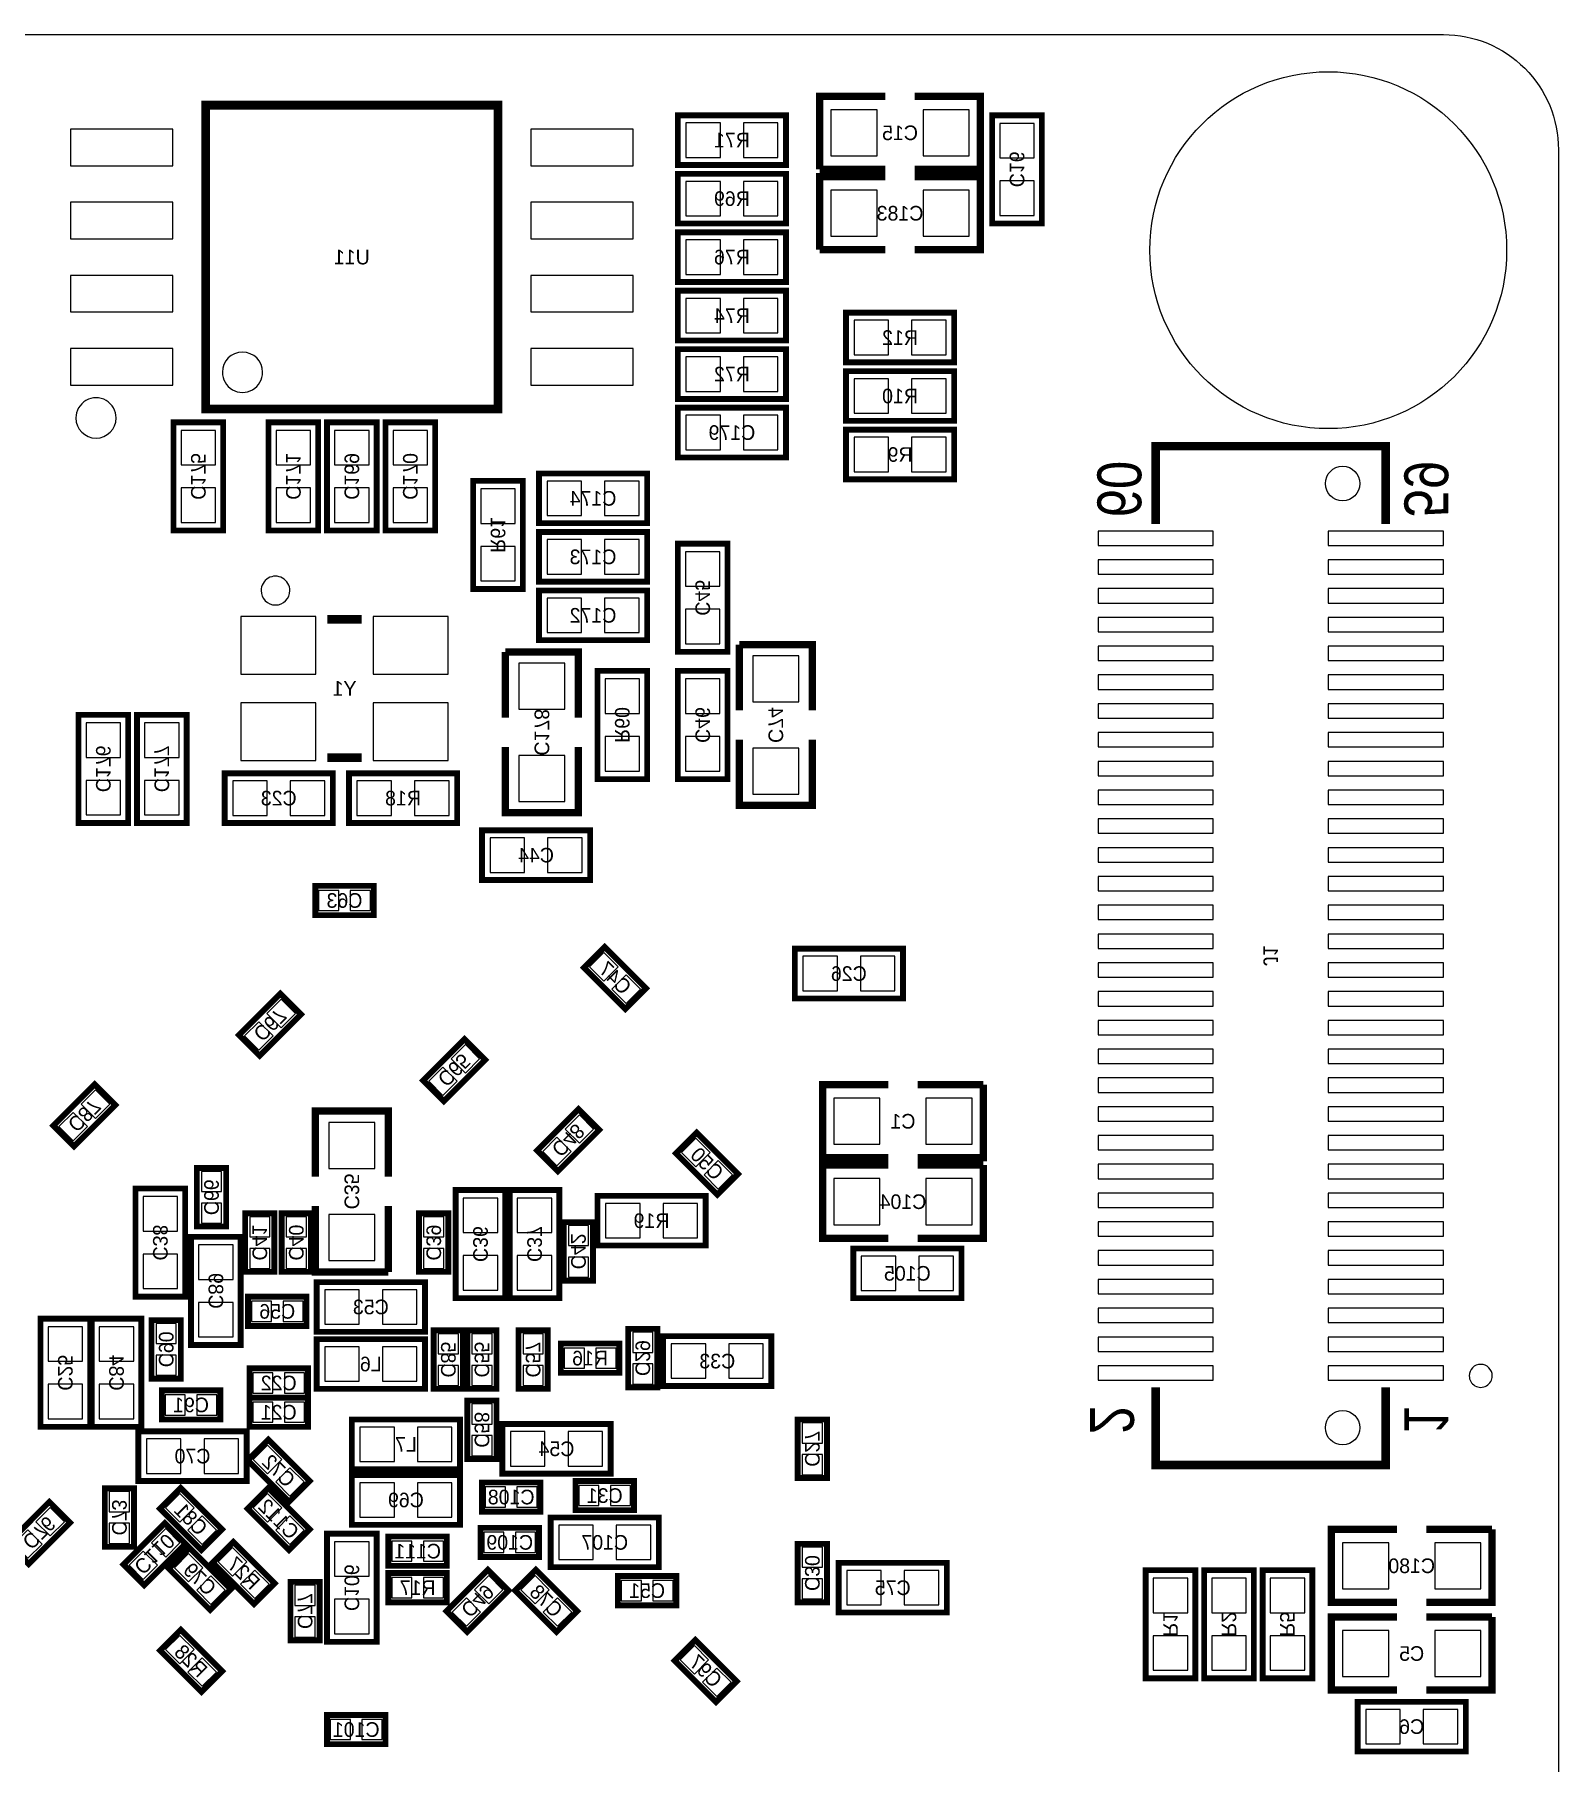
# Model space of a CAD drawing. Extents: x 2.5 to 91.5, y 4 to 102.5.
# Drawn here: x 20.52 to 47, y 29.98 to 60 of the extents above; entities that cross this region are included whole.
import ezdxf
from ezdxf.enums import TextEntityAlignment as Align

# ---------------------------------------------------------------- set-up
doc = ezdxf.new("R2010")
doc.units = 0
for name, color, linetype in [('BG_OUTLINE', 92, 'CONTINUOUS'), ('PG_SILKSCREEN_BOTTOM', 150, 'CONTINUOUS'), ('PIN_BOTTOM', 253, 'CONTINUOUS'), ('RD_SILKSCREEN_BOTTOM', 150, 'CONTINUOUS')]:
    doc.layers.add(name, color=color, linetype=linetype)

msp = doc.modelspace()

# ---------------------------------------------------------------- linework, layer by layer
at = {"layer": 'BG_OUTLINE'}
msp.add_lwpolyline([(4.99999, 5.999988), (4.99999, 57.999884, -0.414214), (6.999986, 59.99988), (44.99991, 59.99988, -0.414214), (46.999906, 57.999884), (46.999906, 5.999988, -0.414214), (44.99991, 3.999992), (6.999986, 3.999992, -0.414214)], format="xyb", close=True, dxfattribs=at)
at = {"layer": 'PG_SILKSCREEN_BOTTOM'}
for points, const_width in [([(23.495, 58.774101), (28.575, 58.774101), (28.575, 53.493899), (23.495, 53.493899), (23.495, 58.774101)], 0.1524), ([(35.306, 58.928), (34.163, 58.928), (34.163, 57.658)], 0.127), ([(35.814, 57.658), (36.957, 57.658), (36.957, 58.928), (35.814, 58.928)], 0.127), ([(31.6992, 57.7342), (33.5788, 57.7342), (33.5788, 58.5978), (31.6992, 58.5978), (31.6992, 57.7342)], 0.1016), ([(37.1602, 58.5978), (37.1602, 56.7182), (38.0238, 56.7182), (38.0238, 58.5978), (37.1602, 58.5978)], 0.1016), ([(31.6992, 56.7182), (33.5788, 56.7182), (33.5788, 57.5818), (31.6992, 57.5818), (31.6992, 56.7182)], 0.1016), ([(34.163, 57.658), (35.306, 57.658)], 0.127), ([(35.306, 57.531), (34.163, 57.531), (34.163, 56.261)], 0.127), ([(35.814, 56.261), (36.957, 56.261), (36.957, 57.531), (35.814, 57.531)], 0.127), ([(33.5788, 56.5658), (31.6992, 56.5658), (31.6992, 55.7022), (33.5788, 55.7022), (33.5788, 56.5658)], 0.1016), ([(34.163, 56.261), (35.306, 56.261)], 0.127), ([(31.6992, 54.6862), (33.5788, 54.6862), (33.5788, 55.5498), (31.6992, 55.5498), (31.6992, 54.6862)], 0.1016), ([(36.4998, 55.1688), (34.6202, 55.1688), (34.6202, 54.3052), (36.4998, 54.3052), (36.4998, 55.1688)], 0.1016), ([(31.6992, 53.6702), (33.5788, 53.6702), (33.5788, 54.5338), (31.6992, 54.5338), (31.6992, 53.6702)], 0.1016), ([(34.6202, 53.2892), (36.4998, 53.2892), (36.4998, 54.1528), (34.6202, 54.1528), (34.6202, 53.2892)], 0.1016), ([(31.6992, 52.6542), (33.5788, 52.6542), (33.5788, 53.5178), (31.6992, 53.5178), (31.6992, 52.6542)], 0.1016), ([(22.9362, 53.2638), (22.9362, 51.3842), (23.7998, 51.3842), (23.7998, 53.2638), (22.9362, 53.2638)], 0.1016), ([(25.4508, 51.3842), (25.4508, 53.2638), (24.5872, 53.2638), (24.5872, 51.3842), (25.4508, 51.3842)], 0.1016), ([(25.6032, 53.2638), (25.6032, 51.3842), (26.4668, 51.3842), (26.4668, 53.2638), (25.6032, 53.2638)], 0.1016), ([(26.6192, 53.2638), (26.6192, 51.3842), (27.4828, 51.3842), (27.4828, 53.2638), (26.6192, 53.2638)], 0.1016), ([(36.4998, 53.1368), (34.6202, 53.1368), (34.6202, 52.2732), (36.4998, 52.2732), (36.4998, 53.1368)], 0.1016), ([(39.99992, 51.499922), (39.99992, 52.849907), (43.999912, 52.849907), (43.999912, 51.499922)], 0.150012), ([(29.0068, 50.3682), (29.0068, 52.2478), (28.1432, 52.2478), (28.1432, 50.3682), (29.0068, 50.3682)], 0.1016), ([(31.1658, 52.3748), (29.2862, 52.3748), (29.2862, 51.5112), (31.1658, 51.5112), (31.1658, 52.3748)], 0.1016), ([(31.1658, 51.3588), (29.2862, 51.3588), (29.2862, 50.4952), (31.1658, 50.4952), (31.1658, 51.3588)], 0.1016), ([(32.5628, 49.276), (32.5628, 51.1556), (31.6992, 51.1556), (31.6992, 49.276), (32.5628, 49.276)], 0.1016), ([(31.1658, 50.3428), (29.2862, 50.3428), (29.2862, 49.4792), (31.1658, 49.4792), (31.1658, 50.3428)], 0.1016), ([(25.608001, 49.840998), (26.207999, 49.840998)], 0.150012), ([(29.972, 48.133), (29.972, 49.276), (28.702, 49.276)], 0.127), ([(28.702, 49.276), (28.702, 48.133)], 0.127), ([(34.036, 48.26), (34.036, 49.403), (32.766, 49.403)], 0.127), ([(32.766, 49.403), (32.766, 48.26)], 0.127), ([(31.1658, 47.0662), (31.1658, 48.9458), (30.3022, 48.9458), (30.3022, 47.0662), (31.1658, 47.0662)], 0.1016), ([(31.6992, 48.9458), (31.6992, 47.0662), (32.5628, 47.0662), (32.5628, 48.9458), (31.6992, 48.9458)], 0.1016), ([(21.2852, 48.1838), (21.2852, 46.3042), (22.1488, 46.3042), (22.1488, 48.1838), (21.2852, 48.1838)], 0.1016), ([(22.3012, 48.1838), (22.3012, 46.3042), (23.1648, 46.3042), (23.1648, 48.1838), (22.3012, 48.1838)], 0.1016), ([(32.766, 47.752), (32.766, 46.609), (34.036, 46.609), (34.036, 47.752)], 0.127), ([(25.608001, 47.441002), (26.207999, 47.441002)], 0.150012), ([(28.702, 47.625), (28.702, 46.482), (29.972, 46.482), (29.972, 47.625)], 0.127), ([(23.8252, 46.3042), (25.7048, 46.3042), (25.7048, 47.1678), (23.8252, 47.1678), (23.8252, 46.3042)], 0.1016), ([(27.8638, 47.1678), (25.9842, 47.1678), (25.9842, 46.3042), (27.8638, 46.3042), (27.8638, 47.1678)], 0.1016), ([(28.2956, 45.3136), (30.1752, 45.3136), (30.1752, 46.1772), (28.2956, 46.1772), (28.2956, 45.3136)], 0.1016), ([(25.4, 45.212), (26.416, 45.212), (26.416, 44.704), (25.4, 44.704), (25.4, 45.212)], 0.1016), ([(30.786603, 43.07299), (30.06819, 43.791403), (30.427397, 44.15061), (31.14581, 43.432197), (30.786603, 43.07299)], 0.1016), ([(33.7312, 43.2562), (35.6108, 43.2562), (35.6108, 44.1198), (33.7312, 44.1198), (33.7312, 43.2562)], 0.1016), ([(24.07379, 42.619397), (24.792203, 43.33781), (25.15141, 42.978603), (24.432997, 42.26019), (24.07379, 42.619397)], 0.1016), ([(27.27419, 41.831997), (27.992603, 42.55041), (28.35181, 42.191203), (27.633397, 41.47279), (27.27419, 41.831997)], 0.1016), ([(20.84799, 41.044597), (21.566403, 41.76301), (21.92561, 41.403803), (21.207197, 40.68539), (20.84799, 41.044597)], 0.1016), ([(35.3568, 41.7576), (34.2138, 41.7576), (34.2138, 40.4876), (35.3568, 40.4876)], 0.127), ([(35.8648, 40.4876), (37.0078, 40.4876), (37.0078, 41.7576)], 0.127), ([(37.0078, 41.7576), (35.8648, 41.7576)], 0.127), ([(26.67, 40.1574), (26.67, 41.3004), (25.4, 41.3004), (25.4, 40.1574)], 0.127), ([(30.33301, 40.972003), (29.614597, 40.25359), (29.25539, 40.612797), (29.973803, 41.33121), (30.33301, 40.972003)], 0.1016), ([(32.386803, 39.84719), (31.66839, 40.565603), (32.027597, 40.92481), (32.74601, 40.206397), (32.386803, 39.84719)], 0.1016), ([(23.8506, 40.3098), (23.8506, 39.2938), (23.3426, 39.2938), (23.3426, 40.3098), (23.8506, 40.3098)], 0.1016), ([(35.3568, 40.3606), (34.2138, 40.3606), (34.2138, 39.0906), (35.3568, 39.0906)], 0.127), ([(35.8648, 39.0906), (37.0078, 39.0906), (37.0078, 40.3606)], 0.127), ([(37.0078, 40.3606), (35.8648, 40.3606)], 0.127), ([(22.2758, 39.9542), (22.2758, 38.0746), (23.1394, 38.0746), (23.1394, 39.9542), (22.2758, 39.9542)], 0.1016), ([(27.8384, 39.9288), (27.8384, 38.0492), (28.702, 38.0492), (28.702, 39.9288), (27.8384, 39.9288)], 0.1016), ([(29.6418, 38.0492), (29.6418, 39.9288), (28.7782, 39.9288), (28.7782, 38.0492), (29.6418, 38.0492)], 0.1016), ([(25.4, 39.6494), (25.4, 38.5064), (26.67, 38.5064)], 0.127), ([(26.67, 38.5064), (26.67, 39.6494)], 0.127), ([(32.1818, 39.8272), (30.3022, 39.8272), (30.3022, 38.9636), (32.1818, 38.9636), (32.1818, 39.8272)], 0.1016), ([(24.6888, 39.5224), (24.6888, 38.5064), (24.1808, 38.5064), (24.1808, 39.5224), (24.6888, 39.5224)], 0.1016), ([(24.8158, 38.5064), (24.8158, 39.5224), (25.3238, 39.5224), (25.3238, 38.5064), (24.8158, 38.5064)], 0.1016), ([(27.2034, 38.5064), (27.2034, 39.5224), (27.7114, 39.5224), (27.7114, 38.5064), (27.2034, 38.5064)], 0.1016), ([(30.226, 39.37), (30.226, 38.354), (29.718, 38.354), (29.718, 39.37), (30.226, 39.37)], 0.1016), ([(23.241, 39.116), (23.241, 37.2364), (24.1046, 37.2364), (24.1046, 39.116), (23.241, 39.116)], 0.1016), ([(36.6268, 38.9128), (34.7472, 38.9128), (34.7472, 38.0492), (36.6268, 38.0492), (36.6268, 38.9128)], 0.1016), ([(24.2316, 38.0746), (25.2476, 38.0746), (25.2476, 37.5666), (24.2316, 37.5666), (24.2316, 38.0746)], 0.1016), ([(27.305, 38.3286), (25.4254, 38.3286), (25.4254, 37.465), (27.305, 37.465), (27.305, 38.3286)], 0.1016), ([(20.6248, 37.6936), (20.6248, 35.814), (21.4884, 35.814), (21.4884, 37.6936), (20.6248, 37.6936)], 0.1016), ([(21.5138, 37.6936), (21.5138, 35.814), (22.3774, 35.814), (22.3774, 37.6936), (21.5138, 37.6936)], 0.1016), ([(23.0632, 37.6682), (23.0632, 36.6522), (22.5552, 36.6522), (22.5552, 37.6682), (23.0632, 37.6682)], 0.1016), ([(27.9654, 37.4904), (27.9654, 36.4744), (27.4574, 36.4744), (27.4574, 37.4904), (27.9654, 37.4904)], 0.1016), ([(28.5496, 37.4904), (28.5496, 36.4744), (28.0416, 36.4744), (28.0416, 37.4904), (28.5496, 37.4904)], 0.1016), ([(28.9306, 36.4744), (28.9306, 37.4904), (29.4386, 37.4904), (29.4386, 36.4744), (28.9306, 36.4744)], 0.1016), ([(31.3436, 37.5158), (31.3436, 36.4998), (30.8356, 36.4998), (30.8356, 37.5158), (31.3436, 37.5158)], 0.1016), ([(25.4254, 36.4744), (27.305, 36.4744), (27.305, 37.338), (25.4254, 37.338), (25.4254, 36.4744)], 0.1016), ([(29.6672, 37.2618), (30.6832, 37.2618), (30.6832, 36.7538), (29.6672, 36.7538), (29.6672, 37.2618)], 0.1016), ([(31.4452, 36.5252), (33.3248, 36.5252), (33.3248, 37.3888), (31.4452, 37.3888), (31.4452, 36.5252)], 0.1016), ([(24.257, 36.83), (25.273, 36.83), (25.273, 36.322), (24.257, 36.322), (24.257, 36.83)], 0.1016), ([(23.749, 35.941), (22.733, 35.941), (22.733, 36.449), (23.749, 36.449), (23.749, 35.941)], 0.1016), ([(24.257, 36.322), (25.273, 36.322), (25.273, 35.814), (24.257, 35.814), (24.257, 36.322)], 0.1016), ([(28.0416, 35.2552), (28.0416, 36.2712), (28.5496, 36.2712), (28.5496, 35.2552), (28.0416, 35.2552)], 0.1016), ([(39.99992, 36.499902), (39.99992, 35.149917), (43.999912, 35.149917), (43.999912, 36.499902)], 0.150012), ([(22.3266, 34.8742), (24.2062, 34.8742), (24.2062, 35.7378), (22.3266, 35.7378), (22.3266, 34.8742)], 0.1016), ([(27.9146, 35.941), (26.035, 35.941), (26.035, 35.0774), (27.9146, 35.0774), (27.9146, 35.941)], 0.1016), ([(30.5308, 35.8648), (28.6512, 35.8648), (28.6512, 35.0012), (30.5308, 35.0012), (30.5308, 35.8648)], 0.1016), ([(34.29, 35.941), (34.29, 34.925), (33.782, 34.925), (33.782, 35.941), (34.29, 35.941)], 0.1016), ([(24.944603, 34.51319), (24.22619, 35.231603), (24.585397, 35.59081), (25.30381, 34.872397), (24.944603, 34.51319)], 0.1016), ([(27.9146, 34.9758), (26.035, 34.9758), (26.035, 34.1122), (27.9146, 34.1122), (27.9146, 34.9758)], 0.1016), ([(29.3116, 34.3408), (28.2956, 34.3408), (28.2956, 34.8488), (29.3116, 34.8488), (29.3116, 34.3408)], 0.1016), ([(30.9372, 34.3662), (29.9212, 34.3662), (29.9212, 34.8742), (30.9372, 34.8742), (30.9372, 34.3662)], 0.1016), ([(20.06059, 33.792897), (20.779003, 34.51131), (21.13821, 34.152103), (20.419797, 33.43369), (20.06059, 33.792897)], 0.1016), ([(22.2504, 34.7472), (22.2504, 33.7312), (21.7424, 33.7312), (21.7424, 34.7472), (22.2504, 34.7472)], 0.1016), ([(23.061397, 34.75261), (23.77981, 34.034197), (23.420603, 33.67499), (22.70219, 34.393403), (23.061397, 34.75261)], 0.1016), ([(24.585397, 34.75261), (25.30381, 34.034197), (24.944603, 33.67499), (24.22619, 34.393403), (24.585397, 34.75261)], 0.1016), ([(29.4894, 33.3756), (31.369, 33.3756), (31.369, 34.2392), (29.4894, 34.2392), (29.4894, 33.3756)], 0.1016), ([(23.14481, 33.783803), (22.426397, 33.06539), (22.06719, 33.424597), (22.785603, 34.14301), (23.14481, 33.783803)], 0.1016), ([(25.6032, 33.9598), (25.6032, 32.0802), (26.4668, 32.0802), (26.4668, 33.9598), (25.6032, 33.9598)], 0.1016), ([(26.67, 33.909), (27.686, 33.909), (27.686, 33.401), (26.67, 33.401), (26.67, 33.909)], 0.1016), ([(28.2702, 34.0614), (29.2862, 34.0614), (29.2862, 33.5534), (28.2702, 33.5534), (28.2702, 34.0614)], 0.1016), ([(44.196, 34.036), (43.053, 34.036), (43.053, 32.766), (44.196, 32.766)], 0.127), ([(44.704, 32.766), (45.847, 32.766), (45.847, 34.036)], 0.127), ([(45.847, 34.036), (44.704, 34.036)], 0.127), ([(23.573003, 32.63359), (22.85459, 33.352003), (23.213797, 33.71121), (23.93221, 32.992797), (23.573003, 32.63359)], 0.1016), ([(24.335003, 32.73519), (23.61659, 33.453603), (23.975797, 33.81281), (24.69421, 33.094397), (24.335003, 32.73519)], 0.1016), ([(34.29, 33.782), (34.29, 32.766), (33.782, 32.766), (33.782, 33.782), (34.29, 33.782)], 0.1016), ([(26.67, 33.274), (27.686, 33.274), (27.686, 32.766), (26.67, 32.766), (26.67, 33.274)], 0.1016), ([(28.75821, 32.971003), (28.039797, 32.25259), (27.68059, 32.611797), (28.399003, 33.33021), (28.75821, 32.971003)], 0.1016), ([(29.233597, 33.33021), (29.95201, 32.611797), (29.592803, 32.25259), (28.87439, 32.971003), (29.233597, 33.33021)], 0.1016), ([(34.4932, 32.5882), (36.3728, 32.5882), (36.3728, 33.4518), (34.4932, 33.4518), (34.4932, 32.5882)], 0.1016), ([(40.6908, 31.4452), (40.6908, 33.3248), (39.8272, 33.3248), (39.8272, 31.4452), (40.6908, 31.4452)], 0.1016), ([(40.8432, 33.3248), (40.8432, 31.4452), (41.7068, 31.4452), (41.7068, 33.3248), (40.8432, 33.3248)], 0.1016), ([(42.7228, 31.4452), (42.7228, 33.3248), (41.8592, 33.3248), (41.8592, 31.4452), (42.7228, 31.4452)], 0.1016), ([(25.4762, 33.1216), (25.4762, 32.1056), (24.9682, 32.1056), (24.9682, 33.1216), (25.4762, 33.1216)], 0.1016), ([(30.6578, 33.2232), (31.6738, 33.2232), (31.6738, 32.7152), (30.6578, 32.7152), (30.6578, 33.2232)], 0.1016), ([(44.196, 32.512), (43.053, 32.512), (43.053, 31.242), (44.196, 31.242)], 0.127), ([(44.704, 31.242), (45.847, 31.242), (45.847, 32.512)], 0.127), ([(45.847, 32.512), (44.704, 32.512)], 0.127), ([(23.061397, 32.28881), (23.77981, 31.570397), (23.420603, 31.21119), (22.70219, 31.929603), (23.061397, 32.28881)], 0.1016), ([(32.361403, 31.03339), (31.64299, 31.751803), (32.002197, 32.11101), (32.72061, 31.392597), (32.361403, 31.03339)], 0.1016), ([(45.3898, 31.0388), (43.5102, 31.0388), (43.5102, 30.1752), (45.3898, 30.1752), (45.3898, 31.0388)], 0.1016), ([(26.6192, 30.3022), (25.6032, 30.3022), (25.6032, 30.8102), (26.6192, 30.8102), (26.6192, 30.3022)], 0.1016)]:
    msp.add_lwpolyline(points, dxfattribs=dict(at, const_width=const_width))
for points in [[(24.48499, 54.134004, 1), (23.78501, 54.133996, 1)], [(21.939987, 53.340025, 1), (21.240042, 53.340018, 1)], [(24.957989, 50.340997, 1), (24.458011, 50.341003, 1)], [(45.849921, 36.699901, 1), (45.449911, 36.699923, 1)]]:
    msp.add_lwpolyline(points, format="xyb", close=True, dxfattribs=at)
at = {"layer": 'PIN_BOTTOM'}
for points in [[(34.35985, 58.69305), (34.35985, 57.89295), (35.15995, 57.89295), (35.15995, 58.69305)], [(35.96005, 58.69305), (35.96005, 57.89295), (36.76015, 57.89295), (36.76015, 58.69305)], [(22.924008, 58.3565), (21.146008, 58.3565), (21.146008, 57.7215), (22.924008, 57.7215)], [(30.923992, 58.3565), (29.145992, 58.3565), (29.145992, 57.7215), (30.923992, 57.7215)], [(31.839433, 58.465695), (31.839433, 57.866305), (32.438823, 57.866305), (32.438823, 58.465695)], [(32.839177, 58.465695), (32.839177, 57.866305), (33.438567, 57.866305), (33.438567, 58.465695)], [(37.891695, 58.457567), (37.292305, 58.457567), (37.292305, 57.858177), (37.891695, 57.858177)], [(31.839433, 57.449695), (31.839433, 56.850305), (32.438823, 56.850305), (32.438823, 57.449695)], [(32.839177, 57.449695), (32.839177, 56.850305), (33.438567, 56.850305), (33.438567, 57.449695)], [(37.891695, 57.457823), (37.292305, 57.457823), (37.292305, 56.858433), (37.891695, 56.858433)], [(22.924008, 57.0865), (21.146008, 57.0865), (21.146008, 56.4515), (22.924008, 56.4515)], [(30.923992, 57.0865), (29.145992, 57.0865), (29.145992, 56.4515), (30.923992, 56.4515)], [(34.35985, 57.29605), (34.35985, 56.49595), (35.15995, 56.49595), (35.15995, 57.29605)], [(35.96005, 57.29605), (35.96005, 56.49595), (36.76015, 56.49595), (36.76015, 57.29605)], [(32.438823, 55.834305), (32.438823, 56.433695), (31.839433, 56.433695), (31.839433, 55.834305)], [(33.438567, 55.834305), (33.438567, 56.433695), (32.839177, 56.433695), (32.839177, 55.834305)], [(22.924008, 55.8165), (21.146008, 55.8165), (21.146008, 55.1815), (22.924008, 55.1815)], [(30.923992, 55.8165), (29.145992, 55.8165), (29.145992, 55.1815), (30.923992, 55.1815)], [(31.839433, 55.417695), (31.839433, 54.818305), (32.438823, 54.818305), (32.438823, 55.417695)], [(32.839177, 55.417695), (32.839177, 54.818305), (33.438567, 54.818305), (33.438567, 55.417695)], [(35.359823, 54.437305), (35.359823, 55.036695), (34.760433, 55.036695), (34.760433, 54.437305)], [(36.359567, 54.437305), (36.359567, 55.036695), (35.760177, 55.036695), (35.760177, 54.437305)], [(22.924008, 54.5465), (21.146008, 54.5465), (21.146008, 53.9115), (22.924008, 53.9115)], [(30.923992, 54.5465), (29.145992, 54.5465), (29.145992, 53.9115), (30.923992, 53.9115)], [(31.839433, 54.401695), (31.839433, 53.802305), (32.438823, 53.802305), (32.438823, 54.401695)], [(32.839177, 54.401695), (32.839177, 53.802305), (33.438567, 53.802305), (33.438567, 54.401695)], [(34.760433, 54.020695), (34.760433, 53.421305), (35.359823, 53.421305), (35.359823, 54.020695)], [(35.760177, 54.020695), (35.760177, 53.421305), (36.359567, 53.421305), (36.359567, 54.020695)], [(31.839433, 53.385695), (31.839433, 52.786305), (32.438823, 52.786305), (32.438823, 53.385695)], [(32.839177, 53.385695), (32.839177, 52.786305), (33.438567, 52.786305), (33.438567, 53.385695)], [(23.667695, 53.123567), (23.068305, 53.123567), (23.068305, 52.524177), (23.667695, 52.524177)], [(24.719305, 52.524177), (25.318695, 52.524177), (25.318695, 53.123567), (24.719305, 53.123567)], [(26.334695, 53.123567), (25.735305, 53.123567), (25.735305, 52.524177), (26.334695, 52.524177)], [(27.350695, 53.123567), (26.751305, 53.123567), (26.751305, 52.524177), (27.350695, 52.524177)], [(35.359823, 52.405305), (35.359823, 53.004695), (34.760433, 53.004695), (34.760433, 52.405305)], [(36.359567, 52.405305), (36.359567, 53.004695), (35.760177, 53.004695), (35.760177, 52.405305)], [(30.025823, 51.643305), (30.025823, 52.242695), (29.426433, 52.242695), (29.426433, 51.643305)], [(31.025567, 51.643305), (31.025567, 52.242695), (30.426177, 52.242695), (30.426177, 51.643305)], [(23.667695, 52.123823), (23.068305, 52.123823), (23.068305, 51.524433), (23.667695, 51.524433)], [(24.719305, 51.524433), (25.318695, 51.524433), (25.318695, 52.123823), (24.719305, 52.123823)], [(26.334695, 52.123823), (25.735305, 52.123823), (25.735305, 51.524433), (26.334695, 51.524433)], [(27.350695, 52.123823), (26.751305, 52.123823), (26.751305, 51.524433), (27.350695, 51.524433)], [(28.275305, 51.508177), (28.874695, 51.508177), (28.874695, 52.107567), (28.275305, 52.107567)], [(40.999918, 51.374916), (38.999922, 51.374916), (38.999922, 51.124904), (40.999918, 51.124904)], [(44.99991, 51.374916), (42.999914, 51.374916), (42.999914, 51.124904), (44.99991, 51.124904)], [(28.275305, 50.508433), (28.874695, 50.508433), (28.874695, 51.107823), (28.275305, 51.107823)], [(30.025823, 50.627305), (30.025823, 51.226695), (29.426433, 51.226695), (29.426433, 50.627305)], [(31.025567, 50.627305), (31.025567, 51.226695), (30.426177, 51.226695), (30.426177, 50.627305)], [(31.831305, 50.415977), (32.430695, 50.415977), (32.430695, 51.015367), (31.831305, 51.015367)], [(40.999918, 50.874917), (38.999922, 50.874917), (38.999922, 50.624905), (40.999918, 50.624905)], [(44.99991, 50.874917), (42.999914, 50.874917), (42.999914, 50.624905), (44.99991, 50.624905)], [(30.025823, 49.611305), (30.025823, 50.210695), (29.426433, 50.210695), (29.426433, 49.611305)], [(31.025567, 49.611305), (31.025567, 50.210695), (30.426177, 50.210695), (30.426177, 49.611305)], [(40.999918, 50.374918), (38.999922, 50.374918), (38.999922, 50.124906), (40.999918, 50.124906)], [(44.99991, 50.374918), (42.999914, 50.374918), (42.999914, 50.124906), (44.99991, 50.124906)], [(24.107991, 49.89101), (24.107991, 48.891012), (25.407988, 48.891012), (25.407988, 49.89101)], [(26.408012, 49.89101), (26.408012, 48.891012), (27.708009, 48.891012), (27.708009, 49.89101)], [(31.831305, 49.416233), (32.430695, 49.416233), (32.430695, 50.015623), (31.831305, 50.015623)], [(40.999918, 49.874919), (38.999922, 49.874919), (38.999922, 49.624907), (40.999918, 49.624907)], [(44.99991, 49.874919), (42.999914, 49.874919), (42.999914, 49.624907), (44.99991, 49.624907)], [(40.999918, 49.37492), (38.999922, 49.37492), (38.999922, 49.124908), (40.999918, 49.124908)], [(44.99991, 49.37492), (42.999914, 49.37492), (42.999914, 49.124908), (44.99991, 49.124908)], [(29.73705, 49.07915), (28.93695, 49.07915), (28.93695, 48.27905), (29.73705, 48.27905)], [(33.80105, 49.20615), (33.00095, 49.20615), (33.00095, 48.40605), (33.80105, 48.40605)], [(30.434305, 48.206177), (31.033695, 48.206177), (31.033695, 48.805567), (30.434305, 48.805567)], [(32.430695, 48.805567), (31.831305, 48.805567), (31.831305, 48.206177), (32.430695, 48.206177)], [(40.999918, 48.874921), (38.999922, 48.874921), (38.999922, 48.624909), (40.999918, 48.624909)], [(44.99991, 48.874921), (42.999914, 48.874921), (42.999914, 48.624909), (44.99991, 48.624909)], [(24.107991, 48.390988), (24.107991, 47.39099), (25.407988, 47.39099), (25.407988, 48.390988)], [(26.408012, 48.390988), (26.408012, 47.39099), (27.708009, 47.39099), (27.708009, 48.390988)], [(40.999918, 48.374922), (38.999922, 48.374922), (38.999922, 48.12491), (40.999918, 48.12491)], [(44.99991, 48.374922), (42.999914, 48.374922), (42.999914, 48.12491), (44.99991, 48.12491)], [(22.016695, 48.043567), (21.417305, 48.043567), (21.417305, 47.444177), (22.016695, 47.444177)], [(23.032695, 48.043567), (22.433305, 48.043567), (22.433305, 47.444177), (23.032695, 47.444177)], [(30.434305, 47.206433), (31.033695, 47.206433), (31.033695, 47.805823), (30.434305, 47.805823)], [(32.430695, 47.805823), (31.831305, 47.805823), (31.831305, 47.206433), (32.430695, 47.206433)], [(40.999918, 47.874923), (38.999922, 47.874923), (38.999922, 47.624911), (40.999918, 47.624911)], [(44.99991, 47.874923), (42.999914, 47.874923), (42.999914, 47.624911), (44.99991, 47.624911)], [(29.73705, 47.47895), (28.93695, 47.47895), (28.93695, 46.67885), (29.73705, 46.67885)], [(33.80105, 47.60595), (33.00095, 47.60595), (33.00095, 46.80585), (33.80105, 46.80585)], [(40.999918, 47.374924), (38.999922, 47.374924), (38.999922, 47.124912), (40.999918, 47.124912)], [(44.99991, 47.374924), (42.999914, 47.374924), (42.999914, 47.124912), (44.99991, 47.124912)], [(22.016695, 47.043823), (21.417305, 47.043823), (21.417305, 46.444433), (22.016695, 46.444433)], [(23.032695, 47.043823), (22.433305, 47.043823), (22.433305, 46.444433), (23.032695, 46.444433)], [(23.965433, 47.035695), (23.965433, 46.436305), (24.564823, 46.436305), (24.564823, 47.035695)], [(24.965177, 47.035695), (24.965177, 46.436305), (25.564567, 46.436305), (25.564567, 47.035695)], [(26.723823, 46.436305), (26.723823, 47.035695), (26.124433, 47.035695), (26.124433, 46.436305)], [(27.723567, 46.436305), (27.723567, 47.035695), (27.124177, 47.035695), (27.124177, 46.436305)], [(40.999918, 46.874925), (38.999922, 46.874925), (38.999922, 46.624913), (40.999918, 46.624913)], [(44.99991, 46.874925), (42.999914, 46.874925), (42.999914, 46.624913), (44.99991, 46.624913)], [(40.999918, 46.374926), (38.999922, 46.374926), (38.999922, 46.124914), (40.999918, 46.124914)], [(44.99991, 46.374926), (42.999914, 46.374926), (42.999914, 46.124914), (44.99991, 46.124914)], [(28.435833, 46.045095), (28.435833, 45.445705), (29.035223, 45.445705), (29.035223, 46.045095)], [(29.435577, 46.045095), (29.435577, 45.445705), (30.034967, 45.445705), (30.034967, 46.045095)], [(40.999918, 45.874927), (38.999922, 45.874927), (38.999922, 45.624915), (40.999918, 45.624915)], [(44.99991, 45.874927), (42.999914, 45.874927), (42.999914, 45.624915), (44.99991, 45.624915)], [(40.999918, 45.374928), (38.999922, 45.374928), (38.999922, 45.124916), (40.999918, 45.124916)], [(44.99991, 45.374928), (42.999914, 45.374928), (42.999914, 45.124916), (44.99991, 45.124916)], [(25.457912, 45.133006), (25.457912, 44.782994), (25.807924, 44.782994), (25.807924, 45.133006)], [(26.008076, 45.133006), (26.008076, 44.782994), (26.358088, 44.782994), (26.358088, 45.133006)], [(40.999918, 44.874929), (38.999922, 44.874929), (38.999922, 44.624917), (40.999918, 44.624917)], [(44.99991, 44.874929), (42.999914, 44.874929), (42.999914, 44.624917), (44.99991, 44.624917)], [(40.999918, 44.37493), (38.999922, 44.37493), (38.999922, 44.124918), (40.999918, 44.124918)], [(44.99991, 44.37493), (42.999914, 44.37493), (42.999914, 44.124918), (44.99991, 44.124918)], [(30.412487, 43.558817), (30.659983, 43.806313), (30.412487, 44.053809), (30.164991, 43.806313)], [(33.871433, 43.987695), (33.871433, 43.388305), (34.470823, 43.388305), (34.470823, 43.987695)], [(34.871177, 43.987695), (34.871177, 43.388305), (35.470567, 43.388305), (35.470567, 43.987695)], [(40.999918, 43.874906), (38.999922, 43.874906), (38.999922, 43.624894), (40.999918, 43.624894)], [(44.99991, 43.874906), (42.999914, 43.874906), (42.999914, 43.624894), (44.99991, 43.624894)], [(30.801513, 43.169791), (31.049009, 43.417287), (30.801513, 43.664783), (30.554017, 43.417287)], [(24.559617, 42.993513), (24.807113, 42.746017), (25.054609, 42.993513), (24.807113, 43.241009)], [(40.999918, 43.374907), (38.999922, 43.374907), (38.999922, 43.124895), (40.999918, 43.124895)], [(44.99991, 43.374907), (42.999914, 43.374907), (42.999914, 43.124895), (44.99991, 43.124895)], [(24.170591, 42.604487), (24.418087, 42.356991), (24.665583, 42.604487), (24.418087, 42.851983)], [(40.999918, 42.874908), (38.999922, 42.874908), (38.999922, 42.624896), (40.999918, 42.624896)], [(44.99991, 42.874908), (42.999914, 42.874908), (42.999914, 42.624896), (44.99991, 42.624896)], [(27.760017, 42.206113), (28.007513, 41.958617), (28.255009, 42.206113), (28.007513, 42.453609)], [(40.999918, 42.374909), (38.999922, 42.374909), (38.999922, 42.124897), (40.999918, 42.124897)], [(44.99991, 42.374909), (42.999914, 42.374909), (42.999914, 42.124897), (44.99991, 42.124897)], [(27.370991, 41.817087), (27.618487, 41.569591), (27.865983, 41.817087), (27.618487, 42.064583)], [(40.999918, 41.87491), (38.999922, 41.87491), (38.999922, 41.624898), (40.999918, 41.624898)], [(44.99991, 41.87491), (42.999914, 41.87491), (42.999914, 41.624898), (44.99991, 41.624898)], [(21.333817, 41.418713), (21.581313, 41.171217), (21.828809, 41.418713), (21.581313, 41.666209)], [(35.21075, 40.72255), (35.21075, 41.52265), (34.41065, 41.52265), (34.41065, 40.72255)], [(36.81095, 40.72255), (36.81095, 41.52265), (36.01085, 41.52265), (36.01085, 40.72255)], [(20.944791, 41.029687), (21.192287, 40.782191), (21.439783, 41.029687), (21.192287, 41.277183)], [(30.236209, 40.986913), (29.988713, 41.234409), (29.741217, 40.986913), (29.988713, 40.739417)], [(40.999918, 41.374911), (38.999922, 41.374911), (38.999922, 41.124899), (40.999918, 41.124899)], [(44.99991, 41.374911), (42.999914, 41.374911), (42.999914, 41.124899), (44.99991, 41.124899)], [(25.63495, 40.30345), (26.43505, 40.30345), (26.43505, 41.10355), (25.63495, 41.10355)], [(29.847183, 40.597887), (29.599687, 40.845383), (29.352191, 40.597887), (29.599687, 40.350391)], [(32.012687, 40.333017), (32.260183, 40.580513), (32.012687, 40.828009), (31.765191, 40.580513)], [(40.999918, 40.874912), (38.999922, 40.874912), (38.999922, 40.6249), (40.999918, 40.6249)], [(44.99991, 40.874912), (42.999914, 40.874912), (42.999914, 40.6249), (44.99991, 40.6249)], [(23.771606, 40.251888), (23.421594, 40.251888), (23.421594, 39.901876), (23.771606, 39.901876)], [(32.401713, 39.943991), (32.649209, 40.191487), (32.401713, 40.438983), (32.154217, 40.191487)], [(40.999918, 40.374913), (38.999922, 40.374913), (38.999922, 40.124901), (40.999918, 40.124901)], [(44.99991, 40.374913), (42.999914, 40.374913), (42.999914, 40.124901), (44.99991, 40.124901)], [(35.21075, 39.32555), (35.21075, 40.12565), (34.41065, 40.12565), (34.41065, 39.32555)], [(36.81095, 39.32555), (36.81095, 40.12565), (36.01085, 40.12565), (36.01085, 39.32555)], [(23.007295, 39.813967), (22.407905, 39.813967), (22.407905, 39.214577), (23.007295, 39.214577)], [(23.771606, 39.701724), (23.421594, 39.701724), (23.421594, 39.351712), (23.771606, 39.351712)], [(28.569895, 39.788567), (27.970505, 39.788567), (27.970505, 39.189177), (28.569895, 39.189177)], [(28.910305, 39.189177), (29.509695, 39.189177), (29.509695, 39.788567), (28.910305, 39.788567)], [(31.041823, 39.095705), (31.041823, 39.695095), (30.442433, 39.695095), (30.442433, 39.095705)], [(32.041567, 39.095705), (32.041567, 39.695095), (31.442177, 39.695095), (31.442177, 39.095705)], [(40.999918, 39.874914), (38.999922, 39.874914), (38.999922, 39.624902), (40.999918, 39.624902)], [(44.99991, 39.874914), (42.999914, 39.874914), (42.999914, 39.624902), (44.99991, 39.624902)], [(24.609806, 39.464488), (24.259794, 39.464488), (24.259794, 39.114476), (24.609806, 39.114476)], [(24.894794, 39.114476), (25.244806, 39.114476), (25.244806, 39.464488), (24.894794, 39.464488)], [(25.63495, 38.70325), (26.43505, 38.70325), (26.43505, 39.50335), (25.63495, 39.50335)], [(27.282394, 39.114476), (27.632406, 39.114476), (27.632406, 39.464488), (27.282394, 39.464488)], [(40.999918, 39.374915), (38.999922, 39.374915), (38.999922, 39.124903), (40.999918, 39.124903)], [(44.99991, 39.374915), (42.999914, 39.374915), (42.999914, 39.124903), (44.99991, 39.124903)], [(30.147006, 39.312088), (29.796994, 39.312088), (29.796994, 38.962076), (30.147006, 38.962076)], [(23.007295, 38.814223), (22.407905, 38.814223), (22.407905, 38.214833), (23.007295, 38.214833)], [(23.972495, 38.975767), (23.373105, 38.975767), (23.373105, 38.376377), (23.972495, 38.376377)], [(24.609806, 38.914324), (24.259794, 38.914324), (24.259794, 38.564312), (24.609806, 38.564312)], [(24.894794, 38.564312), (25.244806, 38.564312), (25.244806, 38.914324), (24.894794, 38.914324)], [(27.282394, 38.564312), (27.632406, 38.564312), (27.632406, 38.914324), (27.282394, 38.914324)], [(28.569895, 38.788823), (27.970505, 38.788823), (27.970505, 38.189433), (28.569895, 38.189433)], [(28.910305, 38.189433), (29.509695, 38.189433), (29.509695, 38.788823), (28.910305, 38.788823)], [(30.147006, 38.761924), (29.796994, 38.761924), (29.796994, 38.411912), (30.147006, 38.411912)], [(35.486823, 38.181305), (35.486823, 38.780695), (34.887433, 38.780695), (34.887433, 38.181305)], [(36.486567, 38.181305), (36.486567, 38.780695), (35.887177, 38.780695), (35.887177, 38.181305)], [(40.999918, 38.874916), (38.999922, 38.874916), (38.999922, 38.624904), (40.999918, 38.624904)], [(44.99991, 38.874916), (42.999914, 38.874916), (42.999914, 38.624904), (44.99991, 38.624904)], [(26.165023, 37.597105), (26.165023, 38.196495), (25.565633, 38.196495), (25.565633, 37.597105)], [(27.164767, 37.597105), (27.164767, 38.196495), (26.565377, 38.196495), (26.565377, 37.597105)], [(40.999918, 38.374917), (38.999922, 38.374917), (38.999922, 38.124905), (40.999918, 38.124905)], [(44.99991, 38.374917), (42.999914, 38.374917), (42.999914, 38.124905), (44.99991, 38.124905)], [(23.972495, 37.976023), (23.373105, 37.976023), (23.373105, 37.376633), (23.972495, 37.376633)], [(24.289512, 37.995606), (24.289512, 37.645594), (24.639524, 37.645594), (24.639524, 37.995606)], [(24.839676, 37.995606), (24.839676, 37.645594), (25.189688, 37.645594), (25.189688, 37.995606)], [(40.999918, 37.874918), (38.999922, 37.874918), (38.999922, 37.624906), (40.999918, 37.624906)], [(44.99991, 37.874918), (42.999914, 37.874918), (42.999914, 37.624906), (44.99991, 37.624906)], [(21.356295, 37.553367), (20.756905, 37.553367), (20.756905, 36.953977), (21.356295, 36.953977)], [(22.245295, 37.553367), (21.645905, 37.553367), (21.645905, 36.953977), (22.245295, 36.953977)], [(22.984206, 37.610288), (22.634194, 37.610288), (22.634194, 37.260276), (22.984206, 37.260276)], [(27.886406, 37.432488), (27.536394, 37.432488), (27.536394, 37.082476), (27.886406, 37.082476)], [(28.470606, 37.432488), (28.120594, 37.432488), (28.120594, 37.082476), (28.470606, 37.082476)], [(29.009594, 37.082476), (29.359606, 37.082476), (29.359606, 37.432488), (29.009594, 37.432488)], [(31.264606, 37.457888), (30.914594, 37.457888), (30.914594, 37.107876), (31.264606, 37.107876)], [(31.585433, 37.256695), (31.585433, 36.657305), (32.184823, 36.657305), (32.184823, 37.256695)], [(32.585177, 37.256695), (32.585177, 36.657305), (33.184567, 36.657305), (33.184567, 37.256695)], [(40.999918, 37.374919), (38.999922, 37.374919), (38.999922, 37.124907), (40.999918, 37.124907)], [(44.99991, 37.374919), (42.999914, 37.374919), (42.999914, 37.124907), (44.99991, 37.124907)], [(22.984206, 37.060124), (22.634194, 37.060124), (22.634194, 36.710112), (22.984206, 36.710112)], [(25.565633, 37.205895), (25.565633, 36.606505), (26.165023, 36.606505), (26.165023, 37.205895)], [(26.565377, 37.205895), (26.565377, 36.606505), (27.164767, 36.606505), (27.164767, 37.205895)], [(29.725112, 37.182806), (29.725112, 36.832794), (30.075124, 36.832794), (30.075124, 37.182806)], [(30.275276, 37.182806), (30.275276, 36.832794), (30.625288, 36.832794), (30.625288, 37.182806)], [(24.314912, 36.751006), (24.314912, 36.400994), (24.664924, 36.400994), (24.664924, 36.751006)], [(24.865076, 36.751006), (24.865076, 36.400994), (25.215088, 36.400994), (25.215088, 36.751006)], [(27.886406, 36.882324), (27.536394, 36.882324), (27.536394, 36.532312), (27.886406, 36.532312)], [(28.470606, 36.882324), (28.120594, 36.882324), (28.120594, 36.532312), (28.470606, 36.532312)], [(29.009594, 36.532312), (29.359606, 36.532312), (29.359606, 36.882324), (29.009594, 36.882324)], [(31.264606, 36.907724), (30.914594, 36.907724), (30.914594, 36.557712), (31.264606, 36.557712)], [(40.999918, 36.87492), (38.999922, 36.87492), (38.999922, 36.624908), (40.999918, 36.624908)], [(44.99991, 36.87492), (42.999914, 36.87492), (42.999914, 36.624908), (44.99991, 36.624908)], [(21.356295, 36.553623), (20.756905, 36.553623), (20.756905, 35.954233), (21.356295, 35.954233)], [(22.245295, 36.553623), (21.645905, 36.553623), (21.645905, 35.954233), (22.245295, 35.954233)], [(23.140924, 36.019994), (23.140924, 36.370006), (22.790912, 36.370006), (22.790912, 36.019994)], [(23.691088, 36.019994), (23.691088, 36.370006), (23.341076, 36.370006), (23.341076, 36.019994)], [(24.314912, 36.243006), (24.314912, 35.892994), (24.664924, 35.892994), (24.664924, 36.243006)], [(24.865076, 36.243006), (24.865076, 35.892994), (25.215088, 35.892994), (25.215088, 36.243006)], [(28.120594, 35.863276), (28.470606, 35.863276), (28.470606, 36.213288), (28.120594, 36.213288)], [(26.774623, 35.209505), (26.774623, 35.808895), (26.175233, 35.808895), (26.175233, 35.209505)], [(27.774367, 35.209505), (27.774367, 35.808895), (27.174977, 35.808895), (27.174977, 35.209505)], [(29.390823, 35.133305), (29.390823, 35.732695), (28.791433, 35.732695), (28.791433, 35.133305)], [(30.390567, 35.133305), (30.390567, 35.732695), (29.791177, 35.732695), (29.791177, 35.133305)], [(34.211006, 35.883088), (33.860994, 35.883088), (33.860994, 35.533076), (34.211006, 35.533076)], [(22.466833, 35.605695), (22.466833, 35.006305), (23.066223, 35.006305), (23.066223, 35.605695)], [(23.466577, 35.605695), (23.466577, 35.006305), (24.065967, 35.006305), (24.065967, 35.605695)], [(24.570487, 34.999017), (24.817983, 35.246513), (24.570487, 35.494009), (24.322991, 35.246513)], [(28.120594, 35.313112), (28.470606, 35.313112), (28.470606, 35.663124), (28.120594, 35.663124)], [(34.211006, 35.332924), (33.860994, 35.332924), (33.860994, 34.982912), (34.211006, 34.982912)], [(24.959513, 34.609991), (25.207009, 34.857487), (24.959513, 35.104983), (24.712017, 34.857487)], [(26.774623, 34.244305), (26.774623, 34.843695), (26.175233, 34.843695), (26.175233, 34.244305)], [(27.774367, 34.244305), (27.774367, 34.843695), (27.174977, 34.843695), (27.174977, 34.244305)], [(22.171406, 34.689288), (21.821394, 34.689288), (21.821394, 34.339276), (22.171406, 34.339276)], [(23.046487, 34.655809), (22.798991, 34.408313), (23.046487, 34.160817), (23.293983, 34.408313)], [(24.570487, 34.655809), (24.322991, 34.408313), (24.570487, 34.160817), (24.817983, 34.408313)], [(28.703524, 34.419794), (28.703524, 34.769806), (28.353512, 34.769806), (28.353512, 34.419794)], [(29.253688, 34.419794), (29.253688, 34.769806), (28.903676, 34.769806), (28.903676, 34.419794)], [(30.329124, 34.445194), (30.329124, 34.795206), (29.979112, 34.795206), (29.979112, 34.445194)], [(30.879288, 34.445194), (30.879288, 34.795206), (30.529276, 34.795206), (30.529276, 34.445194)], [(20.546417, 34.167013), (20.793913, 33.919517), (21.041409, 34.167013), (20.793913, 34.414509)], [(23.435513, 34.266783), (23.188017, 34.019287), (23.435513, 33.771791), (23.683009, 34.019287)], [(24.959513, 34.266783), (24.712017, 34.019287), (24.959513, 33.771791), (25.207009, 34.019287)], [(20.157391, 33.777987), (20.404887, 33.530491), (20.652383, 33.777987), (20.404887, 34.025483)], [(22.171406, 34.139124), (21.821394, 34.139124), (21.821394, 33.789112), (22.171406, 33.789112)], [(23.048009, 33.798713), (22.800513, 34.046209), (22.553017, 33.798713), (22.800513, 33.551217)], [(28.328112, 33.982406), (28.328112, 33.632394), (28.678124, 33.632394), (28.678124, 33.982406)], [(28.878276, 33.982406), (28.878276, 33.632394), (29.228288, 33.632394), (29.228288, 33.982406)], [(29.629633, 34.107095), (29.629633, 33.507705), (30.229023, 33.507705), (30.229023, 34.107095)], [(30.629377, 34.107095), (30.629377, 33.507705), (31.228767, 33.507705), (31.228767, 34.107095)], [(22.658983, 33.409687), (22.411487, 33.657183), (22.163991, 33.409687), (22.411487, 33.162191)], [(23.960887, 33.221017), (24.208383, 33.468513), (23.960887, 33.716009), (23.713391, 33.468513)], [(26.334695, 33.819567), (25.735305, 33.819567), (25.735305, 33.220177), (26.334695, 33.220177)], [(26.727912, 33.830006), (26.727912, 33.479994), (27.077924, 33.479994), (27.077924, 33.830006)], [(27.278076, 33.830006), (27.278076, 33.479994), (27.628088, 33.479994), (27.628088, 33.830006)], [(34.211006, 33.724088), (33.860994, 33.724088), (33.860994, 33.374076), (34.211006, 33.374076)], [(44.04995, 33.00095), (44.04995, 33.80105), (43.24985, 33.80105), (43.24985, 33.00095)], [(45.65015, 33.00095), (45.65015, 33.80105), (44.85005, 33.80105), (44.85005, 33.00095)], [(23.198887, 33.119417), (23.446383, 33.366913), (23.198887, 33.614409), (22.951391, 33.366913)], [(24.349913, 32.831991), (24.597409, 33.079487), (24.349913, 33.326983), (24.102417, 33.079487)], [(34.633433, 33.319695), (34.633433, 32.720305), (35.232823, 32.720305), (35.232823, 33.319695)], [(35.633177, 33.319695), (35.633177, 32.720305), (36.232567, 32.720305), (36.232567, 33.319695)], [(23.587913, 32.730391), (23.835409, 32.977887), (23.587913, 33.225383), (23.340417, 32.977887)], [(25.397206, 33.063688), (25.047194, 33.063688), (25.047194, 32.713676), (25.397206, 32.713676)], [(26.727912, 33.195006), (26.727912, 32.844994), (27.077924, 32.844994), (27.077924, 33.195006)], [(27.278076, 33.195006), (27.278076, 32.844994), (27.628088, 32.844994), (27.628088, 33.195006)], [(28.661409, 32.985913), (28.413913, 33.233409), (28.166417, 32.985913), (28.413913, 32.738417)], [(29.218687, 33.233409), (28.971191, 32.985913), (29.218687, 32.738417), (29.466183, 32.985913)], [(30.715712, 33.144206), (30.715712, 32.794194), (31.065724, 32.794194), (31.065724, 33.144206)], [(31.265876, 33.144206), (31.265876, 32.794194), (31.615888, 32.794194), (31.615888, 33.144206)], [(34.211006, 33.173924), (33.860994, 33.173924), (33.860994, 32.823912), (34.211006, 32.823912)], [(39.959305, 32.585177), (40.558695, 32.585177), (40.558695, 33.184567), (39.959305, 33.184567)], [(41.574695, 33.184567), (40.975305, 33.184567), (40.975305, 32.585177), (41.574695, 32.585177)], [(41.991305, 32.585177), (42.590695, 32.585177), (42.590695, 33.184567), (41.991305, 33.184567)], [(26.334695, 32.819823), (25.735305, 32.819823), (25.735305, 32.220433), (26.334695, 32.220433)], [(28.272383, 32.596887), (28.024887, 32.844383), (27.777391, 32.596887), (28.024887, 32.349391)], [(29.607713, 32.844383), (29.360217, 32.596887), (29.607713, 32.349391), (29.855209, 32.596887)], [(25.397206, 32.513524), (25.047194, 32.513524), (25.047194, 32.163512), (25.397206, 32.163512)], [(23.046487, 32.192009), (22.798991, 31.944513), (23.046487, 31.697017), (23.293983, 31.944513)], [(39.959305, 31.585433), (40.558695, 31.585433), (40.558695, 32.184823), (39.959305, 32.184823)], [(41.574695, 32.184823), (40.975305, 32.184823), (40.975305, 31.585433), (41.574695, 31.585433)], [(41.991305, 31.585433), (42.590695, 31.585433), (42.590695, 32.184823), (41.991305, 32.184823)], [(44.04995, 31.47695), (44.04995, 32.27705), (43.24985, 32.27705), (43.24985, 31.47695)], [(45.65015, 31.47695), (45.65015, 32.27705), (44.85005, 32.27705), (44.85005, 31.47695)], [(31.987287, 31.519217), (32.234783, 31.766713), (31.987287, 32.014209), (31.739791, 31.766713)], [(23.435513, 31.802983), (23.188017, 31.555487), (23.435513, 31.307991), (23.683009, 31.555487)], [(32.376313, 31.130191), (32.623809, 31.377687), (32.376313, 31.625183), (32.128817, 31.377687)], [(26.011124, 30.381194), (26.011124, 30.731206), (25.661112, 30.731206), (25.661112, 30.381194)], [(26.561288, 30.381194), (26.561288, 30.731206), (26.211276, 30.731206), (26.211276, 30.381194)], [(44.249823, 30.307305), (44.249823, 30.906695), (43.650433, 30.906695), (43.650433, 30.307305)], [(45.249567, 30.307305), (45.249567, 30.906695), (44.650177, 30.906695), (44.650177, 30.307305)]]:
    msp.add_lwpolyline(points, close=True, dxfattribs=at)
for centre, radius in [((42.999914, 56.253888), 3.099994), ((43.249926, 52.199921), 0.299999), ((43.249926, 35.799903), 0.299999)]:
    msp.add_circle(centre, radius, dxfattribs=at)

# ---------------------------------------------------------------- texts
at = {"layer": 'PG_SILKSCREEN_BOTTOM', "text_generation_flag": 2, "width": 0.866667}
for s, p in [('60', (38.989, 51.6128)), ('59', (44.323, 51.6128)), ('2', (38.862, 35.687)), ('1', (44.323, 35.687))]:
    msp.add_text(s, height=0.762, rotation=270, dxfattribs=at).set_placement(p)
at = {"layer": 'RD_SILKSCREEN_BOTTOM', "text_generation_flag": 2}
for s, p in [('R71', (32.639, 58.039)), ('C15', (35.56, 58.166)), ('R69', (32.639, 57.023)), ('C183', (35.56, 56.769)), ('U11', (26.035, 56.007)), ('R76', (32.639, 56.007)), ('R74', (32.639, 54.991)), ('R12', (35.56, 54.61)), ('R72', (32.639, 53.975)), ('R10', (35.56, 53.594)), ('C179', (32.639, 52.959)), ('R9', (35.56, 52.578)), ('C174', (30.226, 51.816)), ('C173', (30.226, 50.8)), ('C172', (30.226, 49.784)), ('Y1', (25.908, 48.514)), ('C23', (24.765, 46.609)), ('R18', (26.924, 46.609)), ('C44', (29.2354, 45.6184)), ('C63', (25.908, 44.831)), ('C26', (34.671, 43.561)), ('C1', (35.6108, 40.9956)), ('C104', (35.6108, 39.5986)), ('R19', (31.242, 39.2684)), ('C105', (35.687, 38.354)), ('C56', (24.7396, 37.6936)), ('C53', (26.3652, 37.7698)), ('L6', (26.3652, 36.7792)), ('R16', (30.1752, 36.8808)), ('C33', (32.385, 36.83)), ('C22', (24.765, 36.449)), ('C91', (23.241, 36.068)), ('C21', (24.765, 35.941)), ('C70', (23.2664, 35.179)), ('L7', (26.9748, 35.3822)), ('C54', (29.591, 35.306)), ('C69', (26.9748, 34.417)), ('C108', (28.8036, 34.4678)), ('C31', (30.4292, 34.4932)), ('C109', (28.7782, 33.6804)), ('C107', (30.4292, 33.6804)), ('C111', (27.178, 33.528)), ('C180', (44.45, 33.274)), ('R17', (27.178, 32.893)), ('C51', (31.1658, 32.8422)), ('C75', (35.433, 32.893)), ('C5', (44.45, 31.75)), ('C101', (26.1112, 30.4292)), ('C6', (44.45, 30.48))]:
    msp.add_text(s, height=0.254, dxfattribs=at).set_placement(p, align=Align.CENTER)
for s, rotation, p in [('C16', 270, (37.465, 57.658305)), ('C175', 270, (23.241, 52.324305)), ('C171', 270, (24.892, 52.324305)), ('C169', 270, (25.908, 52.324305)), ('C170', 270, (26.924, 52.324305)), ('R61', 270, (28.448, 51.308305)), ('C45', 270, (32.004, 50.216105)), ('C178', 270, (29.21, 47.879305)), ('R60', 270, (30.607, 48.006305)), ('C46', 270, (32.004, 48.006305)), ('C74', 270, (33.274, 48.006305)), ('C176', 270, (21.59, 47.244305)), ('C177', 270, (22.606, 47.244305)), ('J1', 270, (41.872916, 44.000217)), ('C47', 315, (30.516957, 43.52224)), ('C67', 225, (24.522989, 42.888992)), ('C65', 225, (27.723389, 42.101592)), ('C87', 225, (21.297189, 41.314192)), ('C48', 225, (29.704589, 40.882392)), ('C50', 315, (32.117157, 40.29644)), ('C66', 270, (23.4696, 39.802105)), ('C35', 270, (25.908, 39.903705)), ('C38', 270, (22.5806, 39.014705)), ('C41', 270, (24.3078, 39.014705)), ('C40', 270, (24.9428, 39.014705)), ('C39', 270, (27.3304, 39.014705)), ('C36', 270, (28.1432, 38.989305)), ('C37', 270, (29.083, 38.989305)), ('C42', 270, (29.845, 38.862305)), ('C89', 270, (23.5458, 38.176505)), ('C90', 270, (22.6822, 37.160505)), ('C85', 270, (27.5844, 36.982705)), ('C55', 270, (28.1686, 36.982705)), ('C57', 270, (29.0576, 36.982705)), ('C29', 270, (30.9626, 37.008105)), ('C25', 270, (20.9296, 36.754105)), ('C84', 270, (21.8186, 36.754105)), ('C58', 270, (28.1686, 35.763505)), ('C27', 270, (33.909, 35.433305)), ('C72', 315, (24.674957, 34.96244)), ('C73', 270, (21.8694, 34.239505)), ('C112', 315, (24.674957, 34.12424)), ('C76', 225, (20.509789, 34.062492)), ('C81', 315, (23.150957, 34.12424)), ('C110', 225, (22.516389, 33.694192)), ('C79', 315, (23.303357, 33.08284)), ('R27', 315, (24.065357, 33.18444)), ('C106', 270, (25.908, 33.020305)), ('C30', 270, (33.909, 33.274305)), ('C49', 225, (28.129789, 32.881392)), ('C78', 315, (29.323157, 32.70184)), ('C77', 270, (25.0952, 32.613905)), ('R1', 270, (40.132, 32.385305)), ('R2', 270, (41.148, 32.385305)), ('R5', 270, (42.164, 32.385305)), ('R28', 315, (23.150957, 31.66044)), ('C97', 315, (32.091757, 31.48264))]:
    msp.add_text(s, height=0.254, rotation=rotation, dxfattribs=at).set_placement(p, align=Align.CENTER)

doc.saveas('drawing.dxf')
